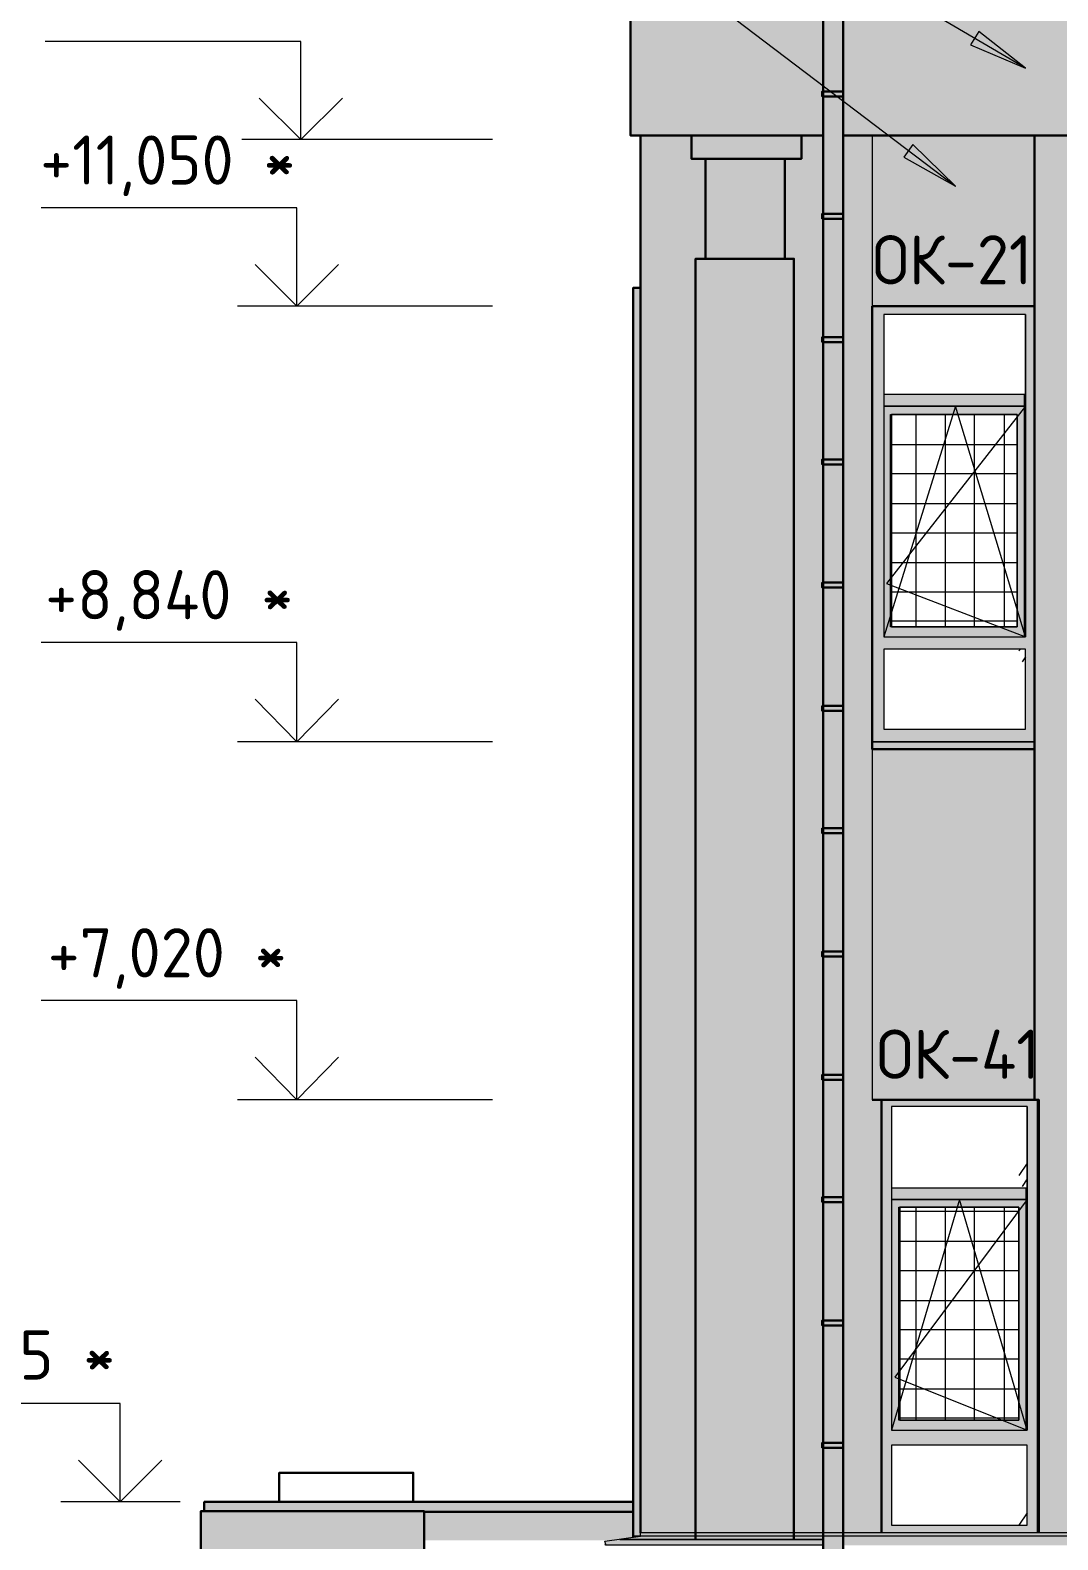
# Model space of a CAD drawing. Header units: millimetres. Extents: x -11345 to 411485, y -9810 to 73012.
# Drawn here: x 115451 to 120673, y 2891 to 10564 of the extents above; entities that cross this region are included whole.
import ezdxf

# ---------------------------------------------------------------- set-up
doc = ezdxf.new("R2010")
doc.units = ezdxf.units.MM
doc.linetypes.add('PDF_IMPORT', pattern=[1, 0.8, -0.2])
for name, color, linetype in [('PDF _Аннотация', 7, 'Continuous'), ('PDF _Линии', 7, 'Continuous'), ('PDF _Отметки', 7, 'Continuous'), ('PDF _Перекрытие штриховка', 7, 'Continuous'), ('PDF _Стены внутренние', 7, 'Continuous'), ('PDF _Стены наружные', 7, 'Continuous'), ('PDF _Текст', 7, 'Continuous'), ('PDF _Узлы', 7, 'Continuous')]:
    doc.layers.add(name, color=color, linetype=linetype)
for name, color, linetype, true_color in [('PDF _Обобщенные модели', 7, 'Continuous', 0xb5bcbf), ('PDF _Ограждение', 7, 'Continuous', 0x7f7f7f), ('PDF _Окна', 7, 'Continuous', 0x383e42), ('PDF _Стены штриховка поверхности', 7, 'Continuous', 0xcacbcc)]:
    doc.layers.add(name, color=color, linetype=linetype, true_color=true_color)
doc.styles.add('PDF GOST Common', font='GOST_Common.ttf')

msp = doc.modelspace()

# ---------------------------------------------------------------- hatches: boundary and pattern name
at = {"layer": 'PDF _Аннотация', "transparency": 33554687}
for points in [[(120356.05506, 10490.52975), (120271.40294, 10558.25145), (120229.07688, 10490.52975), (120508.42888, 10372.01678)], [(120000.51615, 9919.12794), (119937.02706, 9982.61703), (119890.4684, 9919.12794), (120152.88997, 9770.98672)]]:
    msp.add_hatch(color=256, dxfattribs=at).paths.add_polyline_path(points)
at = {"layer": 'PDF _Обобщенные модели', "transparency": 33554559}
h = msp.add_hatch(color=256, dxfattribs=at)
h.paths.add_polyline_path([(119454.50997, 13893.54502), (119454.50997, 13889.31241), (119446.04476, 13902.01023), (119441.81215, 13910.47544), (119433.34694, 13923.17326), (119437.57955, 13910.47544), (119437.57955, 13876.61459), (119433.34694, 13868.14938), (119437.57955, 13859.68417), (119446.04476, 13838.52114), (119454.50997, 13821.59071), (119454.50997, 13813.1255), (119479.90561, 13758.10162), (119484.13822, 13707.31035), (119479.90561, 13707.31035), (119479.90561, 13542.23871), (119484.13822, 13546.47132), (119484.13822, 13538.00611), (119479.90561, 13542.23871), (119479.90561, -2448.54694), (119484.13822, -2444.31433), (119484.13822, -2440.08173), (119488.37082, -2431.61652), (119488.37082, -2427.38391), (119492.60343, -2423.1513), (119496.83603, -2423.1513), (119488.37082, -2431.61652), (119484.13822, -2444.31433), (119479.90561, -2457.01215), (119484.13822, -2465.47736), (119488.37082, -2478.17518), (119496.83603, -2490.873), (119505.30125, -2495.10561), (119530.69688, -2503.57082), (119556.09252, -2495.10561), (119564.55773, -2490.873), (119573.02294, -2478.17518), (119577.25555, -2465.47736), (119581.48815, -2457.01215), (119577.25555, -2444.31433), (119581.48815, -2448.54694), (119581.48815, -2444.31433), (119577.25555, -2431.61652), (119581.48815, -2431.61652), (119581.48815, -2300.40573), (119577.25555, -2266.54488), (119581.48815, -2266.54488), (119581.48815, 256.08833), (119577.25555, 857.11838), (119581.48815, 857.11838), (119577.25555, 882.51402), (119581.48815, 882.51402), (119577.25555, 1483.54408), (119581.48815, 1483.54408), (119581.48815, 1508.93972), (119577.25555, 2105.73717), (119581.48815, 2105.73717), (119581.48815, 2131.13281), (119577.25555, 2732.16286), (119581.48815, 2732.16286), (119581.48815, 2757.5585), (119577.25555, 3358.58856), (119581.48815, 3358.58856), (119581.48815, 3383.9842), (119577.25555, 3980.78165), (119581.48815, 3980.78165), (119581.48815, 4006.17729), (119577.25555, 4607.20734), (119581.48815, 4607.20734), (119581.48815, 4632.60298), (119577.25555, 5229.40043), (119581.48815, 5229.40043), (119581.48815, 5254.79607), (119577.25555, 5855.82613), (119581.48815, 5855.82613), (119581.48815, 5881.22177), (119577.25555, 6482.25182), (119581.48815, 6482.25182), (119581.48815, 6507.64746), (119577.25555, 7104.44491), (119581.48815, 7104.44491), (119581.48815, 7129.84055), (119577.25555, 7730.87061), (119581.48815, 7730.87061), (119581.48815, 7756.26625), (119577.25555, 8357.2963), (119581.48815, 8357.2963), (119581.48815, 8382.69194), (119577.25555, 8979.48939), (119581.48815, 8979.48939), (119581.48815, 13381.39968), (119577.25555, 13411.02793), (119581.48815, 13411.02793), (119581.48815, 13525.30829), (119577.25555, 13533.7735), (119577.25555, 13542.23871), (119581.48815, 13550.70393), (119581.48815, 13554.93653), (119577.25555, 13550.70393), (119577.25555, 13554.93653), (119581.48815, 13567.63435), (119581.48815, 13576.09956), (119577.25555, 13580.33217), (119577.25555, 13582.44847), (119581.48815, 13576.09956), (119581.48815, 13707.31035), (119577.25555, 13707.31035), (119577.25555, 13758.10162), (119602.65118, 13813.1255), (119606.88379, 13821.59071), (119611.1164, 13834.28853), (119628.04682, 13868.14938), (119623.81421, 13880.8472), (119623.81421, 13910.47544), (119628.04682, 13923.17326), (119619.58161, 13910.47544), (119628.04682, 13927.40587), (119632.27943, 13931.63847), (119636.51203, 13940.10368), (119585.72076, 13940.10368), (119573.02294, 13931.63847), (119568.79034, 13927.40587), (119534.92949, 13918.94065), (119509.53385, 13927.40587), (119501.06864, 13927.40587), (119484.13822, 13940.10368), (119424.88173, 13940.10368), (119433.34694, 13927.40587), (119437.57955, 13918.94065)])
h.paths.add_polyline_path([(119594.18597, 13868.14938), (119577.25555, 13842.75374), (119568.79034, 13834.28853), (119568.79034, 13838.52114), (119577.25555, 13842.75374), (119581.48815, 13851.21896)], flags=0)
h.paths.add_polyline_path([(119479.90561, 13851.21896), (119471.4404, 13859.68417), (119467.20779, 13868.14938)], flags=0)
h.paths.add_polyline_path([(119501.06864, 13605.72781), (119496.83603, 13601.4952), (119494.0143, 13601.4952), (119496.83603, 13605.72781)], flags=0)
h.paths.add_polyline_path([(119505.30125, 13605.72781), (119509.53385, 13605.72781), (119513.76646, 13597.26259)], flags=0)
h.paths.add_polyline_path([(119551.85991, 13601.4952), (119556.09252, 13597.26259), (119551.85991, 13597.26259), (119551.85991, 13601.4952), (119547.62731, 13597.26259), (119543.3947, 13597.26259), (119539.16209, 13593.02999), (119539.16209, 13597.26259)], flags=0)
h.paths.add_polyline_path([(119553.97621, 13605.72781), (119556.09252, 13609.96041), (119560.32512, 13605.72781)], flags=0)
h.paths.add_polyline_path([(119517.99906, 13597.26259), (119522.23167, 13597.26259), (119522.23167, 13593.02999)], flags=0)
h.paths.add_polyline_path([(119568.79034, 13576.09956), (119564.55773, 13567.63435), (119560.32512, 13554.93653), (119551.85991, 13542.23871), (119564.55773, 13571.86696)], flags=0)
h.paths.add_polyline_path([(119491.54528, 13552.82023), (119488.37082, 13542.23871), (119501.06864, 13533.7735), (119501.06864, 13531.6572), (119496.83603, 13533.7735), (119496.83603, 13518.25395), (119492.60343, 13521.07568), (119492.60343, 13525.30829), (119496.83603, 13533.7735), (119488.37082, 13542.23871), (119488.37082, 13546.47132)], flags=0)
h.paths.add_polyline_path([(119503.18494, 13573.98326), (119505.30125, 13571.86696), (119509.53385, 13542.23871)], flags=0)
h.paths.add_polyline_path([(119560.32512, 13529.5409), (119560.32512, 13533.7735), (119564.55773, 13533.7735), (119560.32512, 13529.5409), (119556.09252, 13525.30829), (119543.3947, 13521.07568), (119551.85991, 13525.30829), (119547.62731, 13525.30829), (119556.09252, 13529.5409)], flags=0)
h.paths.add_polyline_path([(119560.32512, 13538.00611), (119564.55773, 13542.23871), (119568.79034, 13542.23871)], flags=0)
h.paths.add_polyline_path([(119564.55773, 13525.30829), (119567.37947, 13522.48655), (119564.55773, 13521.07568)], flags=0)
h.paths.add_polyline_path([(119505.30125, 13512.61047), (119498.95234, 13516.84308), (119501.06864, 13516.84308), (119505.30125, 13512.61047), (119517.99906, 13508.37787), (119513.76646, 13508.37787)], flags=0)
h.paths.add_polyline_path([(119505.30125, -2401.98827), (119517.99906, -2393.52306), (119530.69688, -2393.52306), (119513.76646, -2397.75567)], flags=0)
h.paths.add_polyline_path([(119573.02294, -2431.61652), (119564.55773, -2423.1513), (119568.79034, -2423.1513)], flags=0)
h.paths.add_polyline_path([(119492.60343, 13567.63435), (119496.83603, 13576.09956), (119496.83603, 13584.56478), (119501.06864, 13588.79738), (119501.06864, 13584.56478), (119492.60343, 13556.3474)], flags=0)
h.paths.add_polyline_path([(119551.85991, 13821.59071), (119530.69688, 13813.1255), (119547.62731, 13821.59071)], flags=0)
h.paths.add_polyline_path([(119556.09252, 13525.30829), (119556.09252, 13529.5409), (119551.85991, 13525.30829)])
for points in [[(119585.72076, 10253.50381), (119585.72076, 10257.73642), (119581.48815, 10257.73642), (119577.25555, 10253.50381), (119581.48815, 10249.27121), (119585.72076, 10249.27121)], [(119585.72076, 10228.10818), (119585.72076, 10232.34078), (119581.48815, 10232.34078), (119577.25555, 10228.10818), (119581.48815, 10223.87557), (119585.72076, 10223.87557)], [(119585.72076, 9631.31073), (119585.72076, 9635.54333), (119581.48815, 9635.54333), (119577.25555, 9631.31073), (119581.48815, 9627.07812), (119585.72076, 9627.07812)], [(119585.72076, 9605.91509), (119585.72076, 9610.14769), (119581.48815, 9610.14769), (119577.25555, 9605.91509), (119581.48815, 9601.68248), (119585.72076, 9601.68248)], [(119585.72076, 9004.88503), (119585.72076, 9009.11764), (119581.48815, 9009.11764), (119577.25555, 9004.88503), (119581.48815, 9000.65242), (119585.72076, 9000.65242)], [(119585.72076, 8979.48939), (119585.72076, 8983.722), (119581.48815, 8983.722), (119577.25555, 8979.48939), (119581.48815, 8975.25679), (119585.72076, 8975.25679)], [(119585.72076, 8382.69194), (119585.72076, 8386.92455), (119581.48815, 8386.92455), (119577.25555, 8382.69194), (119581.48815, 8378.45933), (119585.72076, 8378.45933)], [(119585.72076, 8357.2963), (119585.72076, 8361.52891), (119581.48815, 8361.52891), (119577.25555, 8357.2963), (119581.48815, 8353.0637), (119585.72076, 8353.0637)], [(119585.72076, 7756.26625), (119585.72076, 7760.49885), (119581.48815, 7760.49885), (119577.25555, 7756.26625), (119581.48815, 7752.03364), (119585.72076, 7752.03364)], [(119585.72076, 7730.87061), (119585.72076, 7735.10322), (119581.48815, 7735.10322), (119577.25555, 7730.87061), (119581.48815, 7726.638), (119585.72076, 7726.638)], [(119585.72076, 7129.84055), (119585.72076, 7134.07316), (119581.48815, 7134.07316), (119577.25555, 7129.84055), (119581.48815, 7125.60794), (119585.72076, 7125.60794)], [(119585.72076, 7104.44491), (119585.72076, 7108.67752), (119581.48815, 7108.67752), (119577.25555, 7104.44491), (119581.48815, 7100.21231), (119585.72076, 7100.21231)], [(119585.72076, 6507.64746), (119585.72076, 6511.88007), (119581.48815, 6511.88007), (119577.25555, 6507.64746), (119581.48815, 6503.41485), (119585.72076, 6503.41485)], [(119585.72076, 6482.25182), (119585.72076, 6486.48443), (119581.48815, 6486.48443), (119577.25555, 6482.25182), (119581.48815, 6478.01922), (119585.72076, 6478.01922)], [(119585.72076, 5881.22177), (119585.72076, 5885.45437), (119581.48815, 5885.45437), (119577.25555, 5881.22177), (119581.48815, 5876.98916), (119585.72076, 5876.98916)], [(119585.72076, 5855.82613), (119585.72076, 5860.05874), (119581.48815, 5860.05874), (119577.25555, 5855.82613), (119581.48815, 5851.59352), (119585.72076, 5851.59352)], [(119585.72076, 5254.79607), (119585.72076, 5259.02868), (119581.48815, 5259.02868), (119577.25555, 5254.79607), (119581.48815, 5250.56346), (119585.72076, 5250.56346)], [(119585.72076, 5229.40043), (119585.72076, 5233.63304), (119581.48815, 5233.63304), (119577.25555, 5229.40043), (119581.48815, 5225.16783), (119585.72076, 5225.16783)], [(119585.72076, 4632.60298), (119585.72076, 4636.83559), (119581.48815, 4636.83559), (119577.25555, 4632.60298), (119581.48815, 4628.37037), (119585.72076, 4628.37037)], [(119585.72076, 4607.20734), (119585.72076, 4611.43995), (119581.48815, 4611.43995), (119577.25555, 4607.20734), (119581.48815, 4602.97474), (119585.72076, 4602.97474)], [(119585.72076, 4006.17729), (119585.72076, 4010.40989), (119581.48815, 4010.40989), (119577.25555, 4006.17729), (119581.48815, 4001.94468), (119585.72076, 4001.94468)], [(119585.72076, 3980.78165), (119585.72076, 3985.01426), (119581.48815, 3985.01426), (119577.25555, 3980.78165), (119581.48815, 3976.54904), (119585.72076, 3976.54904)], [(119585.72076, 3383.9842), (119585.72076, 3388.2168), (119581.48815, 3388.2168), (119577.25555, 3383.9842), (119581.48815, 3379.75159), (119585.72076, 3379.75159)], [(119585.72076, 3358.58856), (119585.72076, 3362.82117), (119581.48815, 3362.82117), (119577.25555, 3358.58856), (119581.48815, 3354.35595), (119585.72076, 3354.35595)]]:
    msp.add_hatch(color=7, dxfattribs=at).paths.add_polyline_path(points)
at = {"layer": 'PDF _Ограждение', "true_color": 0x373f43, "transparency": 33554559}
msp.add_hatch(color=149, dxfattribs=at).paths.add_polyline_path([(118375.19543, 2867.60626), (118370.96282, 2867.60626), (118375.19543, 2863.37365), (119479.90561, 2863.37365), (119479.90561, 2926.86274), (119331.7644, 2926.86274), (119331.7644, 2893.00189), (118832.31688, 2893.00189), (118832.31688, 2926.86274), (118552.96488, 2926.86274), (118552.96488, 2909.93232), (118451.38234, 2893.00189), (118434.45191, 2893.00189), (118370.96282, 2884.53668)])
h = msp.add_hatch(color=149, dxfattribs=at)
h.paths.add_polyline_path([(126988.54874, 2909.93232), (126870.03577, 2893.00189), (126429.84474, 2893.00189), (126429.84474, 2926.86274), (119581.48815, 2926.86274), (119581.48815, 2863.37365), (127479.53104, 2863.37365), (127479.53104, 2867.60626), (127475.29844, 2867.60626), (127479.53104, 2884.53668), (127471.06583, 2884.53668), (127471.06583, 2926.86274), (126988.54874, 2926.86274)])
h.paths.add_polyline_path([(126810.77929, 2884.53668), (126837.58579, 2887.35842), (126831.94232, 2884.53668)], flags=0)
at = {"layer": 'PDF _Окна', "transparency": 33554687}
h = msp.add_hatch(color=256, dxfattribs=at)
h.paths.add_polyline_path([(120554.98755, 6952.0711), (120554.98755, 9119.16539), (120550.75494, 9161.49145), (119729.62937, 9161.49145), (119729.62937, 6909.74504), (120554.98755, 6909.74504), (120554.98755, 6947.83849), (120097.86609, 6947.83849)])
h.paths.add_polyline_path([(120466.10282, 7531.93812), (119822.7467, 7531.93812), (119822.7467, 8611.25267), (120466.10282, 8611.25267)], flags=0)
h.paths.add_polyline_path([(120504.19627, 7481.14685), (120504.19627, 8712.83521), (119788.88585, 8712.83521), (119788.88585, 9119.16539), (120508.42888, 9119.16539), (120508.42888, 7481.14685)], flags=0)
h.paths.add_polyline_path([(120508.42888, 7011.32758), (119788.88585, 7011.32758), (119788.88585, 7417.65776), (120508.42888, 7417.65776)], flags=0)
h = msp.add_hatch(color=256, dxfattribs=at)
h.paths.add_polyline_path([(120571.91797, 2926.86274), (120571.91797, 5127.81789), (119776.18803, 5127.81789), (119776.18803, 2926.86274)])
h.paths.add_polyline_path([(120474.56803, 3498.26456), (119865.07276, 3498.26456), (119865.07276, 4581.81171), (120474.56803, 4581.81171)], flags=0)
h.paths.add_polyline_path([(120512.66149, 3447.47329), (120512.66149, 4679.16165), (119826.97931, 4679.16165), (119826.97931, 5093.95704), (120516.89409, 5093.95704), (120516.89409, 3447.47329)], flags=0)
h.paths.add_polyline_path([(120516.89409, 2964.9562), (119826.97931, 2964.9562), (119826.97931, 3371.28638), (120516.89409, 3371.28638)], flags=0)
at = {"layer": 'PDF _Перекрытие штриховка', "true_color": 0xfbfbf4, "transparency": 33554559}
h = msp.add_hatch(color=7, dxfattribs=at)
h.paths.add_polyline_path([(117452.48731, 3032.67789), (117452.48731, 2888.76929), (118417.52149, 2888.76929), (118434.45191, 2893.00189), (118514.87143, 2905.69971), (118514.87143, 3032.67789)])
h.paths.add_polyline_path([(117452.48731, 3036.9105), (117452.48731, 3032.67789), (118514.87143, 3036.9105), (118514.87143, 3083.46917), (116335.07931, 3083.46917), (116335.07931, 3036.9105)])
at = {"layer": 'PDF _Стены наружные', "true_color": 0xe2e2e2, "transparency": 33554687}
msp.add_hatch(color=254, dxfattribs=at).paths.add_polyline_path([(118552.96488, 9254.60879), (118514.87143, 9254.60879), (118514.87143, 2905.69971), (118548.73228, 2909.93232), (118552.96488, 2909.93232)])
at = {"layer": 'PDF _Стены штриховка поверхности', "true_color": 0xfbfbf4, "transparency": 33554687}
h = msp.add_hatch(color=7, dxfattribs=at)
h.paths.add_polyline_path([(119479.90561, 2926.86274), (119479.90561, 10829.13824), (119280.97312, 10829.13824), (119280.97312, 10875.6969), (119479.90561, 10875.6969), (119479.90561, 13758.10162), (119441.81215, 13851.21896), (119433.34694, 13868.14938), (119437.57955, 13880.8472), (119437.57955, 13885.0798), (119424.88173, 13910.47544), (118442.91713, 13910.47544), (118442.91713, 13707.31035), (118464.08016, 13707.31035), (118464.08016, 13609.96041), (118485.24319, 13609.96041), (118485.24319, 13508.37787), (118502.17361, 13508.37787), (118502.17361, 13161.30417), (118442.91713, 13161.30417), (118442.91713, 13110.5129), (118455.61495, 13110.5129), (118455.61495, 12839.62611), (118476.77798, 12839.62611), (118476.77798, 10846.06866), (118544.49967, 10858.76648), (118548.73228, 10858.76648), (118548.73228, 11430.1683), (118552.96488, 11430.1683), (118552.96488, 10875.6969), (118878.87555, 10875.6969), (118878.87555, 10829.13824), (118468.31276, 10829.13824), (118468.31276, 10680.99703), (118502.17361, 10680.99703), (118502.17361, 10029.17569), (118552.96488, 10029.17569), (118552.96488, 2926.86274), (118832.31688, 2926.86274), (118832.31688, 2893.00189), (119331.7644, 2893.00189), (119331.7644, 2926.86274)])
h.paths.add_polyline_path([(118548.73228, 12839.62611), (118552.96488, 12839.62611), (118552.96488, 12763.4392), (118548.73228, 12763.4392)], flags=0)
h.paths.add_polyline_path([(119331.7644, 13038.55859), (119331.7644, 13110.5129), (119335.997, 13110.5129)], flags=0)
h.paths.add_polyline_path([(118544.49967, 13110.5129), (118544.49967, 13161.30417), (118552.96488, 13161.30417), (118552.96488, 13110.5129)], flags=0)
h = msp.add_hatch(color=7, dxfattribs=at)
h.paths.add_polyline_path([(126891.1988, 2893.00189), (126988.54874, 2909.93232), (126992.78135, 9402.75), (126992.78135, 2926.86274), (127471.06583, 2926.86274), (127471.06583, 10829.13824), (126874.26838, 10829.13824), (126874.26838, 10875.6969), (126908.12923, 10875.6969), (126908.12923, 10846.06866), (126980.08353, 10858.76648), (126980.08353, 12839.62611), (126984.31613, 12839.62611), (126984.31613, 10875.6969), (127471.06583, 10875.6969), (127471.06583, 13554.93653), (127466.83322, 13563.40174), (127471.06583, 13601.4952), (127471.06583, 13808.8929), (127424.50716, 13910.47544), (119644.97725, 13910.47544), (119636.51203, 13885.0798), (119628.04682, 13872.38199), (119628.04682, 13863.91677), (119577.25555, 13758.10162), (119577.25555, 13707.31035), (119581.48815, 13707.31035), (119581.48815, 10875.6969), (119759.25761, 10875.6969), (119759.25761, 13059.72162), (120563.45276, 13059.72162), (120563.45276, 10875.6969), (121570.813, 10875.6969), (121570.813, 13059.72162), (122379.24075, 13059.72162), (122379.24075, 10875.6969), (123420.46184, 10875.6969), (123420.46184, 13059.72162), (124228.8896, 13059.72162), (124228.8896, 10875.6969), (125303.97153, 10875.6969), (125303.97153, 13059.72162), (126108.16668, 13059.72162), (126108.16668, 10875.6969), (126476.40341, 10875.6969), (126476.40341, 10846.06866), (126480.63601, 10846.06866), (126480.63601, 10829.13824), (119581.48815, 10829.13824), (119581.48815, 2926.86274), (119776.18803, 2926.86274), (119776.18803, 5127.81789), (119729.62937, 5127.81789), (119729.62937, 10029.17569), (120554.98755, 10029.17569), (120554.98755, 5127.81789), (120576.15058, 5127.81789), (120576.15058, 2926.86274), (121579.27821, 2926.86274), (121579.27821, 5127.81789), (121575.0456, 5127.81789), (121575.0456, 10029.17569), (122370.77554, 10029.17569), (122370.77554, 9161.49145), (122375.00815, 9161.49145), (122375.00815, 5127.81789), (122379.24075, 5127.81789), (122379.24075, 2926.86274), (123428.92705, 2926.86274), (123428.92705, 5127.81789), (123433.15966, 5127.81789), (123433.15966, 10029.17569), (124250.05263, 10029.17569), (124250.05263, 5127.81789), (124228.8896, 5127.81789), (124228.8896, 2926.86274), (125265.87808, 2926.86274), (125265.87808, 5127.81789), (125261.64547, 5132.05049), (125261.64547, 10029.17569), (126078.53844, 10029.17569), (126078.53844, 5127.81789), (126065.84062, 5127.81789), (126065.84062, 2926.86274), (126429.84474, 2926.86274), (126429.84474, 2893.00189)])
h.paths.add_polyline_path([(126988.54874, 12839.62611), (126988.54874, 13110.5129), (126992.78135, 13110.5129), (126992.78135, 12839.62611)], flags=0)
h.paths.add_polyline_path([(126975.85092, 13110.5129), (126975.85092, 13161.30417), (126980.08353, 13161.30417), (126980.08353, 13110.5129)], flags=0)
at = {"layer": 'PDF _Стены штриховка поверхности', "true_color": 0x88d4d9, "transparency": 33554687}
for points in [[(120554.98755, 10029.17569), (119729.62937, 10029.17569), (119729.62937, 9161.49145), (120554.98755, 9161.49145)], [(120550.75494, 6909.74504), (119729.62937, 6909.74504), (119729.62937, 5127.81789), (120554.98755, 5127.81789), (120554.98755, 5170.14395)]]:
    msp.add_hatch(color=133, dxfattribs=at).paths.add_polyline_path(points)
at = {"layer": 'PDF _Стены штриховка поверхности', "true_color": 0xfbfbf4, "transparency": 33554687}
h = msp.add_hatch(color=7, dxfattribs=at)
h.paths.add_polyline_path([(116326.6141, 1508.93972), (116326.6141, -1690.91046), (117545.60464, -1690.91046), (117545.60464, 1394.65935), (117456.71992, 1394.65935), (117456.71992, 1508.93972), (118489.47579, 1508.93972), (118489.47579, 1707.8722), (118502.17361, 1707.8722), (118502.17361, 2101.50456), (118451.38234, 2097.27196), (118451.38234, 1927.96772), (118315.93895, 1927.96772), (118315.93895, 2101.50456), (118091.61082, 2097.27196), (118091.61082, 1927.96772), (117956.16743, 1927.96772), (117956.16743, 2101.50456), (117710.67628, 2097.27196), (117710.67628, 1927.96772), (117579.46549, 1927.96772), (117579.46549, 1936.43293), (117575.23289, 2101.50456), (117452.48731, 2101.50456), (117452.48731, 3036.9105), (116335.07931, 3036.9105), (116318.14889, 3032.67789), (116318.14889, 1508.93972)])
h.paths.add_polyline_path([(117304.3461, -1445.41931), (117304.3461, 1834.85038), (117295.88089, 1834.85038), (117295.88089, 1970.29378), (117397.46343, 1970.29378), (117397.46343, 1834.85038), (117388.99822, 1834.85038), (117388.99822, 1576.66141), (117401.69604, 1576.66141), (117401.69604, 1555.49838), (117384.76561, 1555.49838), (117388.99822, 1508.93972), (117384.76561, 1508.93972), (117384.76561, 1394.65935), (117388.99822, -323.7787), (117401.69604, -323.7787), (117401.69604, -344.94173), (117384.76561, -344.94173), (117388.99822, -1280.34767), (117388.99822, -1331.13894), (117401.69604, -1331.13894), (117401.69604, -1348.06937), (117384.76561, -1348.06937), (117384.76561, -1449.65191), (117380.53301, -1458.11712), (117372.0678, -1466.58234), (117355.13737, -1475.04755), (117350.90477, -1479.28015), (117342.43955, -1479.28015), (117325.50913, -1475.04755), (117321.27652, -1466.58234), (117312.81131, -1462.34973), (117308.57871, -1449.65191)], flags=0)

# ---------------------------------------------------------------- linework, layer by layer
at = {"layer": 'PDF _Аннотация', "lineweight": 9}
msp.add_lwpolyline([(120508.42888, 10372.01678), (115463.16247, 13330.60841), (115077.99532, 13330.60841), (115463.16247, 13330.60841), (120152.88997, 9770.98672)], dxfattribs=at)
for points in [[(120508.42888, 10372.01678), (120271.40294, 10558.25145), (120229.07688, 10490.52975)], [(120152.88997, 9770.98672), (119937.02706, 9982.61703), (119890.4684, 9919.12794)]]:
    msp.add_lwpolyline(points, close=True, dxfattribs=at)
at = {"layer": 'PDF _Аннотация', "lineweight": 20}
for points in [[(116614.43131, 10219.64297), (116826.06162, 10008.01266), (116826.06162, 10507.46018), (115526.65156, 10507.46018)], [(116826.06162, 10008.01266), (117037.69192, 10219.64297)], [(117126.57665, 10008.01266), (116525.54659, 10008.01266)], [(116593.26828, 9373.12176), (116804.89859, 9161.49145), (116804.89859, 9660.93897), (115505.48853, 9660.93897)], [(116804.89859, 9161.49145), (117016.52889, 9373.12176)], [(117105.41362, 9161.49145), (116504.38356, 9161.49145)], [(116593.26828, 7163.7014), (116804.89859, 6947.83849), (116804.89859, 7451.51861), (115505.48853, 7451.51861)], [(116804.89859, 6947.83849), (117016.52889, 7163.7014)], [(117105.41362, 6947.83849), (116504.38356, 6947.83849)], [(116593.26828, 5343.6808), (116804.89859, 5127.81789), (116804.89859, 5631.49801), (115505.48853, 5631.49801)], [(116804.89859, 5127.81789), (117016.52889, 5343.6808)], [(117105.41362, 5127.81789), (116504.38356, 5127.81789)], [(115695.9558, 3295.09947), (115907.5861, 3083.46917), (115907.5861, 3582.91668), (114608.17605, 3582.91668)], [(115907.5861, 3083.46917), (116119.21641, 3295.09947)], [(116208.10113, 3083.46917), (115607.07107, 3083.46917)]]:
    msp.add_lwpolyline(points, dxfattribs=at)
at = {"layer": 'PDF _Линии', "lineweight": 30}
for points in [[(119479.90561, 13368.70187), (119479.90561, -2253.84706)], [(119581.48815, 13368.70187), (119581.48815, -2253.84706)], [(119479.90561, 10029.17569), (118502.17361, 10029.17569), (118502.17361, 10680.99703)], [(118552.96488, 2926.86274), (118552.96488, 10029.17569)], [(118811.15385, 10029.17569), (118811.15385, 9910.66272), (119369.85785, 9910.66272), (119369.85785, 10029.17569)], [(126992.78135, 2926.86274), (126992.78135, 10029.17569), (119581.48815, 10029.17569)], [(120554.98755, 6909.74504), (120554.98755, 9161.49145), (120554.98755, 10029.17569)], [(118883.10816, 9910.66272), (118883.10816, 9402.75)], [(119285.20573, 9402.75), (119285.20573, 9910.66272)], [(119331.7644, 2893.00189), (119331.7644, 9402.75), (118832.31688, 9402.75), (118832.31688, 2893.00189)], [(118514.87143, 2905.69971), (118514.87143, 9254.60879), (118552.96488, 9254.60879)], [(120554.98755, 5127.81789), (120554.98755, 6909.74504), (119729.62937, 6909.74504), (119729.62937, 9161.49145), (120554.98755, 9161.49145)], [(120576.15058, 2926.86274), (120576.15058, 5127.81789), (119729.62937, 5127.81789)], [(119776.18803, 2926.86274), (119776.18803, 5127.81789)], [(120571.91797, 2926.86274), (120571.91797, 5127.81789)], [(117397.46343, 3083.46917), (117397.46343, 3231.61038), (116716.01386, 3231.61038), (116716.01386, 3083.46917)], [(116335.07931, 3036.9105), (116335.07931, 3083.46917), (118514.87143, 3083.46917)], [(116318.14889, -1690.91046), (116318.14889, 3036.9105), (117452.48731, 3036.9105), (117452.48731, 1927.96772), (118502.17361, 1927.96772)], [(118514.87143, 3032.67789), (117452.48731, 3032.67789)]]:
    msp.add_lwpolyline(points, dxfattribs=at)
for points in [[(119581.48815, 10228.10818), (119581.48815, 10253.50381), (119530.69688, 10253.50381), (119475.673, 10253.50381), (119475.673, 10228.10818), (119530.69688, 10228.10818)], [(119581.48815, 9605.91509), (119581.48815, 9631.31073), (119530.69688, 9631.31073), (119475.673, 9631.31073), (119475.673, 9605.91509), (119530.69688, 9605.91509)], [(119581.48815, 8979.48939), (119581.48815, 9004.88503), (119530.69688, 9004.88503), (119475.673, 9004.88503), (119475.673, 8979.48939), (119530.69688, 8979.48939)], [(119581.48815, 8357.2963), (119581.48815, 8382.69194), (119530.69688, 8382.69194), (119475.673, 8382.69194), (119475.673, 8357.2963), (119530.69688, 8357.2963)], [(119581.48815, 7730.87061), (119581.48815, 7756.26625), (119530.69688, 7756.26625), (119475.673, 7756.26625), (119475.673, 7730.87061), (119530.69688, 7730.87061)], [(119581.48815, 7104.44491), (119581.48815, 7129.84055), (119530.69688, 7129.84055), (119475.673, 7129.84055), (119475.673, 7104.44491), (119530.69688, 7104.44491)], [(119581.48815, 6482.25182), (119581.48815, 6507.64746), (119530.69688, 6507.64746), (119475.673, 6507.64746), (119475.673, 6482.25182), (119530.69688, 6482.25182)], [(119581.48815, 5855.82613), (119581.48815, 5881.22177), (119530.69688, 5881.22177), (119475.673, 5881.22177), (119475.673, 5855.82613), (119530.69688, 5855.82613)], [(119581.48815, 5229.40043), (119581.48815, 5254.79607), (119530.69688, 5254.79607), (119475.673, 5254.79607), (119475.673, 5229.40043), (119530.69688, 5229.40043)], [(119581.48815, 4607.20734), (119581.48815, 4632.60298), (119530.69688, 4632.60298), (119475.673, 4632.60298), (119475.673, 4607.20734), (119530.69688, 4607.20734)], [(119581.48815, 3980.78165), (119581.48815, 4006.17729), (119530.69688, 4006.17729), (119475.673, 4006.17729), (119475.673, 3980.78165), (119530.69688, 3980.78165)], [(119581.48815, 3358.58856), (119581.48815, 3383.9842), (119530.69688, 3383.9842), (119475.673, 3383.9842), (119475.673, 3358.58856), (119530.69688, 3358.58856)]]:
    msp.add_lwpolyline(points, close=True, dxfattribs=at)
at = {"layer": 'PDF _Линии', "lineweight": 9}
for points in [[(117799.56101, 10008.01266), (117418.62646, 10008.01266)], [(117799.56101, 9161.49145), (117418.62646, 9161.49145)], [(117799.56101, 6947.83849), (117418.62646, 6947.83849)], [(117799.56101, 5127.81789), (117418.62646, 5127.81789)], [(116212.33374, 3083.46917), (115649.39713, 3083.46917)]]:
    msp.add_lwpolyline(points, dxfattribs=at)
at = {"layer": 'PDF _Линии', "lineweight": 9, "ltscale": 3.134275}
for points in [[(120508.42888, 8653.57873), (119801.58367, 7752.03364), (120508.42888, 7481.14685), (120152.88997, 8653.57873), (119788.88585, 7481.14685)], [(120516.89409, 4619.90516), (119843.90973, 3718.36007), (120516.89409, 3447.47329), (120174.053, 4619.90516), (119826.97931, 3447.47329)]]:
    msp.add_lwpolyline(points, dxfattribs=at)
at = {"layer": 'PDF _Линии', "lineweight": 9}
for points in [[(120466.10282, 8611.25267), (119826.97931, 8611.25267), (119826.97931, 7531.93812), (120466.10282, 7531.93812)], [(120474.56803, 4581.81171), (119869.30537, 4581.81171), (119869.30537, 3498.26456), (120474.56803, 3498.26456)]]:
    msp.add_lwpolyline(points, close=True, dxfattribs=at)
at = {"layer": 'PDF _Обобщенные модели', "color": 7, "lineweight": 18}
for points in [[(119475.673, 10253.50381), (119479.90561, 10253.50381)], [(119475.673, 10228.10818), (119479.90561, 10228.10818)], [(119475.673, 9631.31073), (119479.90561, 9631.31073)], [(119475.673, 9605.91509), (119479.90561, 9605.91509)], [(119475.673, 9004.88503), (119479.90561, 9004.88503)], [(119475.673, 8979.48939), (119479.90561, 8979.48939)], [(119475.673, 8382.69194), (119479.90561, 8382.69194)], [(119475.673, 8357.2963), (119479.90561, 8357.2963)], [(119475.673, 7756.26625), (119479.90561, 7756.26625)], [(119475.673, 7730.87061), (119479.90561, 7730.87061)], [(119475.673, 7129.84055), (119479.90561, 7129.84055)], [(119475.673, 7104.44491), (119479.90561, 7104.44491)], [(119475.673, 6507.64746), (119479.90561, 6507.64746)], [(119475.673, 6482.25182), (119479.90561, 6482.25182)], [(119475.673, 5881.22177), (119479.90561, 5881.22177)], [(119475.673, 5855.82613), (119479.90561, 5855.82613)], [(119475.673, 5254.79607), (119479.90561, 5254.79607)], [(119475.673, 5229.40043), (119479.90561, 5229.40043)], [(119475.673, 4632.60298), (119479.90561, 4632.60298)], [(119475.673, 4607.20734), (119479.90561, 4607.20734)], [(119475.673, 4006.17729), (119479.90561, 4006.17729)], [(119475.673, 3980.78165), (119479.90561, 3980.78165)], [(119475.673, 3383.9842), (119479.90561, 3383.9842)], [(119475.673, 3358.58856), (119479.90561, 3358.58856)]]:
    msp.add_lwpolyline(points, dxfattribs=at)
at = {"layer": 'PDF _Ограждение', "color": 7, "lineweight": 9}
msp.add_lwpolyline([(119479.90561, 2863.37365), (118375.19543, 2863.37365), (118370.96282, 2867.60626), (118375.19543, 2867.60626), (118370.96282, 2884.53668), (118552.96488, 2909.93232), (118552.96488, 2926.86274)], dxfattribs=at)
at = {"layer": 'PDF _Ограждение', "color": 7, "lineweight": 9, "ltscale": 68.492978}
for points in [[(126429.84474, 2926.86274), (118552.96488, 2926.86274)], [(126429.84474, 2909.93232), (118552.96488, 2909.93232)]]:
    msp.add_lwpolyline(points, dxfattribs=at)
at = {"layer": 'PDF _Ограждение', "color": 149, "lineweight": 0, "true_color": 0x373f43}
msp.add_lwpolyline([(119479.90561, 2893.00189), (118447.14973, 2893.00189), (119479.90561, 2893.00189)], dxfattribs=at)
at = {"layer": 'PDF _Окна', "color": 7, "lineweight": 9}
for points in [[(120508.42888, 9119.16539), (120508.42888, 7481.14685), (120508.42888, 9119.16539), (119788.88585, 9119.16539), (119788.88585, 7481.14685), (120508.42888, 7481.14685)], [(120504.19627, 7481.14685), (120504.19627, 8653.57873), (119788.88585, 8653.57873), (120504.19627, 8653.57873), (120504.19627, 8712.83521), (119788.88585, 8712.83521)], [(120508.42888, 8348.83109), (120504.19627, 8344.59849)], [(120508.42888, 8268.41158), (120504.19627, 8264.17897)], [(120483.03324, 7417.65776), (120474.56803, 7409.19255)], [(120508.42888, 7379.56431), (120491.49845, 7354.16867)], [(120508.42888, 7011.32758), (120508.42888, 7417.65776)], [(119729.62937, 6947.83849), (120554.98755, 6947.83849), (119729.62937, 6947.83849)], [(120516.89409, 5093.95704), (120516.89409, 3447.47329), (120516.89409, 5093.95704), (119826.97931, 5093.95704), (119826.97931, 3447.47329), (120516.89409, 3447.47329)], [(120571.91797, 2926.86274), (120571.91797, 5127.81789), (120571.91797, 2926.86274)], [(120516.89409, 4806.13983), (120474.56803, 4742.65074)], [(120516.89409, 4725.72031), (120491.49845, 4687.62686)], [(120512.66149, 3447.47329), (120512.66149, 4619.90516), (119826.97931, 4619.90516), (120512.66149, 4619.90516), (120512.66149, 4679.16165), (119826.97931, 4679.16165)], [(120516.89409, 3917.29256), (120512.66149, 3913.05995)], [(120516.89409, 3836.87304), (120512.66149, 3832.64044)], [(120516.89409, 2964.9562), (120516.89409, 3371.28638)], [(120516.89409, 3028.44529), (120474.56803, 2964.9562)]]:
    msp.add_lwpolyline(points, dxfattribs=at)
for points in [[(120466.10282, 7531.93812), (119822.7467, 7531.93812), (119822.7467, 8611.25267), (120466.10282, 8611.25267)], [(120508.42888, 7011.32758), (120508.42888, 7417.65776), (119788.88585, 7417.65776), (119788.88585, 7011.32758)], [(120474.56803, 3498.26456), (119865.07276, 3498.26456), (119865.07276, 4581.81171), (120474.56803, 4581.81171)], [(120516.89409, 2964.9562), (120516.89409, 3371.28638), (119826.97931, 3371.28638), (119826.97931, 2964.9562)]]:
    msp.add_lwpolyline(points, close=True, dxfattribs=at)
at = {"layer": 'PDF _Окна', "lineweight": 0}
for points in [[(120508.42888, 7011.32758), (120508.42888, 7011.32758), (120508.42888, 7011.32758)], [(120516.89409, 3447.47329), (120516.89409, 3447.47329), (120516.89409, 3447.47329)], [(120516.89409, 2964.9562), (120516.89409, 2964.9562), (120516.89409, 2964.9562)]]:
    msp.add_lwpolyline(points, close=True, dxfattribs=at)
at = {"layer": 'PDF _Отметки', "lineweight": 20}
for points in [[(117630.25677, 10008.01266), (117308.57871, 10008.01266), (116826.06162, 10008.01266)], [(117799.56101, 9161.49145), (117151.97228, 9161.49145), (116804.89859, 9161.49145)], [(117799.56101, 6947.83849), (117105.41362, 6947.83849), (116804.89859, 6947.83849)], [(117799.56101, 5127.81789), (117223.92658, 5127.81789), (116804.89859, 5127.81789)], [(116076.89035, 3083.46917), (115907.5861, 3083.46917)]]:
    msp.add_lwpolyline(points, dxfattribs=at)
at = {"layer": 'PDF _Стены внутренние', "lineweight": 18}
msp.add_lwpolyline([(120554.98755, 6909.74504), (120554.98755, 9161.49145)], close=True, dxfattribs=at)
at = {"layer": 'PDF _Стены внутренние', "color": 33, "lineweight": 0, "true_color": 0xdf8d79}
msp.add_lwpolyline([(120554.98755, 6909.74504), (120554.98755, 6909.74504), (120554.98755, 6909.74504)], close=True, dxfattribs=at)
at = {"layer": 'PDF _Стены внутренние', "lineweight": 18}
msp.add_lwpolyline([(120571.91797, 5127.81789), (120571.91797, 2926.86274)], dxfattribs=at)
at = {"layer": 'PDF _Стены наружные', "lineweight": 18}
for points in [[(119729.62937, 10029.17569), (119729.62937, 9161.49145)], [(120554.98755, 9161.49145), (120554.98755, 6909.74504)], [(119729.62937, 6909.74504), (119729.62937, 5127.81789)], [(120576.15058, 5127.81789), (120576.15058, 2926.86274)]]:
    msp.add_lwpolyline(points, dxfattribs=at)
at = {"layer": 'PDF _Стены наружные', "color": 31, "lineweight": 0, "true_color": 0xf4cc95}
msp.add_lwpolyline([(120554.98755, 6909.74504), (120554.98755, 6909.74504), (120554.98755, 6909.74504)], close=True, dxfattribs=at)
at = {"layer": 'PDF _Стены наружные', "color": 254, "lineweight": 0, "true_color": 0xe2e2e2}
msp.add_lwpolyline([(118548.73228, 2909.93232), (118514.87143, 2909.93232), (118548.73228, 2909.93232)], dxfattribs=at)
at = {"layer": 'PDF _Стены наружные', "color": 254, "true_color": 0xe2e2e2, "transparency": 33554559}
for points in [[(119729.62937, 9165.72406), (119729.62937, 9161.49145), (119729.62937, 9161.49145)], [(120576.15058, 3045.37571), (120576.15058, 2926.86274), (120576.15058, 2926.86274)]]:
    msp.add_solid(points, dxfattribs=at)
at = {"layer": 'PDF _Стены наружные', "color": 31, "true_color": 0xf4cc95, "transparency": 33554559}
msp.add_solid([(120571.91797, 3045.37571), (120576.15058, 2926.86274), (120571.91797, 2926.86274)], dxfattribs=at)
at = {"layer": 'PDF _Узлы', "color": 251, "lineweight": 9, "true_color": 0x494949}
for points in [[(119826.97931, 8611.25267), (120466.10282, 8611.25267)], [(119953.95749, 7531.93812), (119953.95749, 8611.25267)], [(120102.0987, 7531.93812), (120102.0987, 8611.25267)], [(120250.23991, 7531.93812), (120250.23991, 8611.25267)], [(120402.61373, 7531.93812), (120402.61373, 8611.25267)], [(119826.97931, 8458.87885), (120466.10282, 8458.87885)], [(119826.97931, 8310.73764), (120466.10282, 8310.73764)], [(119826.97931, 8158.36382), (120466.10282, 8158.36382)], [(119826.97931, 8010.22261), (120466.10282, 8010.22261)], [(119826.97931, 7857.84879), (120466.10282, 7857.84879)], [(119826.97931, 7709.70758), (120466.10282, 7709.70758)], [(119826.97931, 7561.56637), (120466.10282, 7561.56637)], [(119869.30537, 4560.64868), (120474.56803, 4560.64868)], [(119953.95749, 3498.26456), (119953.95749, 4581.81171)], [(120102.0987, 3498.26456), (120102.0987, 4581.81171)], [(120250.23991, 3498.26456), (120250.23991, 4581.81171)], [(120402.61373, 3498.26456), (120402.61373, 4581.81171)], [(119869.30537, 4408.27486), (120474.56803, 4408.27486)], [(119869.30537, 4260.13365), (120474.56803, 4260.13365)], [(119869.30537, 4107.75983), (120474.56803, 4107.75983)], [(119869.30537, 3959.61862), (120474.56803, 3959.61862)], [(119869.30537, 3811.47741), (120474.56803, 3811.47741)], [(119869.30537, 3659.10359), (120474.56803, 3659.10359)], [(119869.30537, 3510.96238), (120474.56803, 3510.96238)]]:
    msp.add_lwpolyline(points, dxfattribs=at)
at = {"layer": 'PDF _Узлы', "color": 251, "linetype": 'PDF_IMPORT', "lineweight": 9, "true_color": 0x494949}
for points in [[(120466.10282, 8611.25267), (120466.10282, 7561.56637)], [(120474.56803, 4560.64868), (120474.56803, 3510.96238)]]:
    msp.add_lwpolyline(points, dxfattribs=at)

# ---------------------------------------------------------------- texts
at = {"layer": 'PDF _Текст', "char_height": 250.000659, "attachment_point": 4, "style": 'PDF GOST Common'}
for s, insert in [('+11,050 *', (115501.59285, 9875.19904)), ('ОК-21', (119730.13745, 9396.89518)), ('+8,840 *', (115526.98956, 7665.68934)), ('+7,020 *', (115539.68738, 5845.59446)), ('ОК-41', (119751.30156, 5358.82539)), ('+4,975 *', (114629.64048, 3801.16285))]:
    msp.add_mtext(s, dxfattribs=dict(at, insert=insert))

doc.saveas('drawing.dxf')
